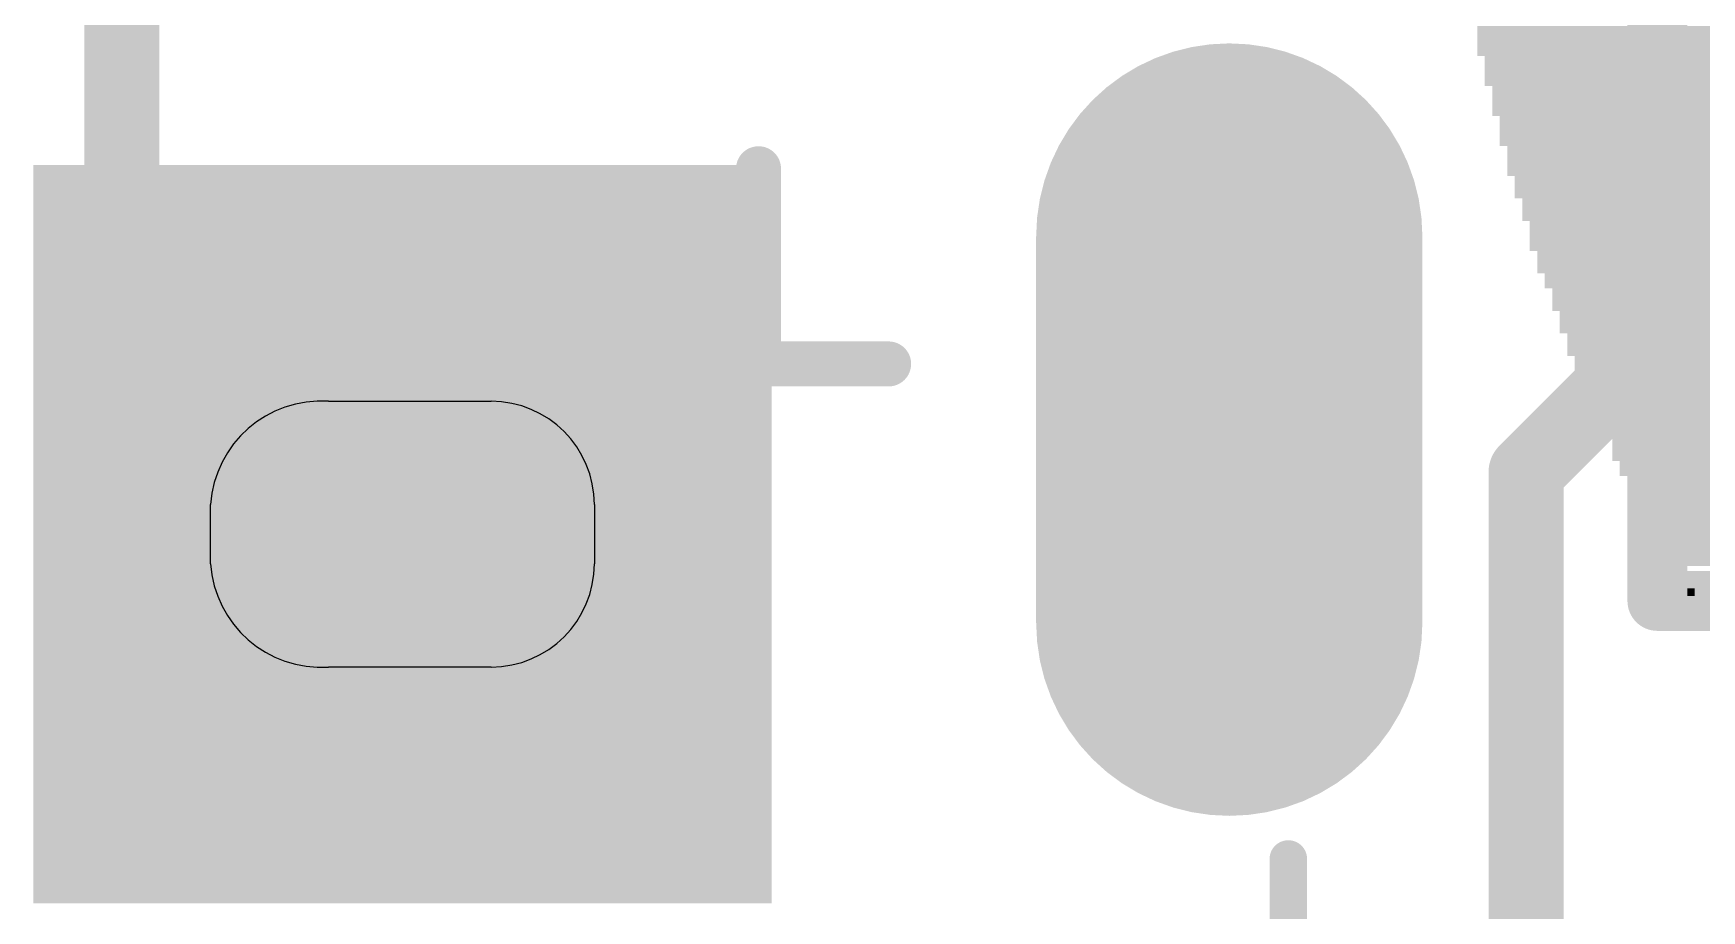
# Model space of a CAD drawing. Extents: x -4.5 to 52.1, y -1.8 to 26.3.
# Drawn here: x 1.29 to 6.94, y 13.75 to 16.73 of the extents above; entities that cross this region are included whole.
import ezdxf

# ---------------------------------------------------------------- set-up
doc = ezdxf.new("R2010")
doc.units = 0
for name, color, linetype in [('1', 12, 'CONTINUOUS'), ('16', 132, 'CONTINUOUS'), ('17', 110, 'CONTINUOUS'), ('20', 53, 'CONTINUOUS'), ('21', 40, 'CONTINUOUS'), ('22', 6, 'CONTINUOUS'), ('25', 253, 'CONTINUOUS')]:
    doc.layers.add(name, color=color, linetype=linetype)

# ---------------------------------------------------------------- blocks, each defined once
blk = doc.blocks.new('RECT')
blk.add_solid([(-0.5, -0.5), (0.5, -0.5), (-0.5, 0.5), (0.5, 0.5)])
blk = doc.blocks.new('OFFSETP100')
at = {"const_width": 1}
blk.add_lwpolyline([(0, 0), (1, 0)], dxfattribs=at)
at = {"const_width": 0.5}
for points in [[(0, 0.25, 1), (0, -0.25)], [(1, -0.25, 1), (1, 0.25)]]:
    blk.add_lwpolyline(points, format="xyb", dxfattribs=at)
blk = doc.blocks.new('SQUAREP')
blk.add_solid([(-0.5, -0.5), (0.5, -0.5), (-0.5, 0.5), (0.5, 0.5)])

msp = doc.modelspace()

# ---------------------------------------------------------------- linework, layer by layer
at = {"layer": '1', "const_width": 0.254}
for points in [[(1.595, 17.359), (1.595, 15.03)], [(1.595, 15.03), (2.545, 15.03)]]:
    msp.add_lwpolyline(points, dxfattribs=at)
at = {"layer": '1', "const_width": 0.127}
for points in [[(1.595, 15.0935, 1), (1.595, 14.9665)], [(2.545, 14.9665, 1), (2.545, 15.0935)], [(1.5315, 15.03, 1), (1.6585, 15.03)]]:
    msp.add_lwpolyline(points, format="xyb", dxfattribs=at)
at = {"layer": '16', "const_width": 0.254}
for points in [[(8.636, 17.526), (6.35, 15.24)], [(6.35, 15.24), (6.35, 4.191)]]:
    msp.add_lwpolyline(points, dxfattribs=at)
at = {"layer": '16', "const_width": 0.127}
for points in [[(6.4135, 15.24, 1), (6.2865, 15.24)], [(6.3051, 15.2849, 1), (6.3949, 15.1951)]]:
    msp.add_lwpolyline(points, format="xyb", dxfattribs=at)
at = {"layer": '20'}
for p, q in [((2.295, 15.48), (2.845, 15.48)), ((1.895, 14.93), (1.895, 15.13)), ((3.195, 15.13), (3.195, 14.93)), ((2.845, 14.58), (2.295, 14.58))]:
    msp.add_line(p, q, dxfattribs=at)
for centre, radius, start, end in [((2.27, 15.105), 0.3758, 86.1859, 176.1859), ((2.845, 15.13), 0.35, 0, 90), ((2.27, 14.955), 0.3758, 183.8141, 273.8141), ((2.845, 14.93), 0.35, 270, 0)]:
    msp.add_arc(centre, radius, start, end, dxfattribs=at)
at = {"layer": '21'}
for points, const_width in [([(6.795, 14.804), (6.795, 18.804)], 0.2032), ([(7.645, 14.804), (6.795, 14.804)], 0.2032), ([(5.545, 13.93), (5.545, 13.13)], 0.127)]:
    msp.add_lwpolyline(points, dxfattribs=dict(at, const_width=const_width))
for points, const_width in [([(6.795, 14.8548, 1), (6.795, 14.7532)], 0.1016), ([(6.7442, 14.804, 1), (6.8458, 14.804)], 0.1016), ([(5.5767, 13.93, 1), (5.5133, 13.93)], 0.0635)]:
    msp.add_lwpolyline(points, format="xyb", dxfattribs=dict(at, const_width=const_width))
at = {"layer": '25', "const_width": 0.1524}
for points in [[(3.7508, 16.2674), (3.7508, 15.6064)], [(3.7508, 15.6064), (4.1914, 15.6064)]]:
    msp.add_lwpolyline(points, dxfattribs=at)
at = {"layer": '25', "const_width": 0.0762}
for points in [[(3.7889, 16.2674, 1), (3.7127, 16.2674)], [(3.7508, 15.6445, 1), (3.7508, 15.5683)], [(4.1914, 15.5683, 1), (4.1914, 15.6445)], [(3.7127, 15.6064, 1), (3.7889, 15.6064)]]:
    msp.add_lwpolyline(points, format="xyb", dxfattribs=at)

# ---------------------------------------------------------------- block references
at = {"layer": '17', "xscale": 1.308, "yscale": 1.308, "rotation": 90}
msp.add_blockref('OFFSETP100', (5.345, 14.73), dxfattribs=at)
msp.add_blockref('OFFSETP100', (5.345, 14.73), dxfattribs=at)
at = {"layer": '17', "xscale": 2.5, "yscale": 2.5}
msp.add_blockref('SQUAREP', (2.545, 15.03), dxfattribs=at)
msp.add_blockref('SQUAREP', (2.545, 15.03), dxfattribs=at)
at = {"layer": '22', "yscale": 0.0254, "rotation": 180}
for p, xscale in [((7.5946, 16.7386), 2.8194), ((7.6073, 16.7132), 2.8448), ((7.62, 16.6878), 2.8702), ((7.62, 16.6624), 2.8702), ((7.6454, 16.637), 2.8702), ((6.8199, 16.6116), 1.2192), ((6.7945, 16.5862), 1.1684), ((6.7818, 16.5608), 1.143), ((6.7691, 16.5354), 1.0668), ((6.7564, 16.51), 1.0414), ((6.7564, 16.4846), 1.0414), ((6.7437, 16.4592), 1.016), ((6.7564, 16.4338), 0.9906), ((6.7437, 16.4084), 0.9652), ((6.7437, 16.383), 0.9652), ((6.7437, 16.3576), 0.9652), ((6.7437, 16.3322), 0.9144), ((6.7437, 16.3068), 0.9144), ((6.7437, 16.2814), 0.9144), ((6.7437, 16.256), 0.9144), ((6.7691, 16.2306), 0.9144), ((6.7691, 16.2052), 0.9144), ((6.7691, 16.1798), 0.9144), ((6.7945, 16.1544), 0.9144), ((6.7945, 16.129), 0.9144), ((6.8072, 16.1036), 0.9398), ((6.8199, 16.0782), 0.9144), ((6.8326, 16.0528), 0.9398), ((6.858, 16.0274), 0.9906), ((6.8707, 16.002), 1.016), ((6.9088, 15.9766), 1.0414), ((7.0104, 15.9512), 1.2446), ((7.0231, 15.9258), 1.27), ((7.0485, 15.9004), 1.27), ((7.0612, 15.875), 1.2954), ((7.0866, 15.8496), 1.2954), ((7.0993, 15.8242), 1.3208), ((7.112, 15.7988), 1.3462), ((7.1374, 15.7734), 1.3462), ((7.1501, 15.748), 1.3716), ((7.1628, 15.7226), 1.397), ((7.1882, 15.6972), 1.397), ((7.2009, 15.6718), 1.4224), ((7.2136, 15.6464), 1.4478), ((7.239, 15.621), 1.4478), ((7.2517, 15.5956), 1.4732), ((7.2771, 15.5702), 1.4732), ((7.2898, 15.5448), 1.4986), ((7.3152, 15.5194), 1.4986), ((7.3279, 15.494), 1.524), ((7.3533, 15.4686), 1.5748), ((7.3787, 15.4432), 1.5748), ((7.3914, 15.4178), 1.6002), ((7.4168, 15.3924), 1.6002), ((7.4295, 15.367), 1.6256), ((7.4549, 15.3416), 1.6256), ((7.4676, 15.3162), 1.651), ((7.4803, 15.2908), 1.6764), ((7.5184, 15.2654), 1.7018), ((7.5311, 15.24), 1.7272), ((7.5565, 15.2146), 1.7272), ((7.5692, 15.1892), 1.7526), ((7.5946, 15.1638), 1.7526), ((7.6073, 15.1384), 1.778), ((7.6454, 15.113), 1.8034), ((7.6581, 15.0876), 1.8288), ((7.6835, 15.0622), 1.8288), ((7.6962, 15.0368), 1.8542), ((7.7216, 15.0114), 1.8542), ((7.7597, 14.986), 1.8796), ((7.7724, 14.9606), 1.905), ((7.8232, 14.9352), 1.8542), ((6.9088, 14.8336), 0.0254), ((7.8994, 14.8082), 2.0066), ((7.9248, 14.7828), 2.0066)]:
    msp.add_blockref('RECT', p, dxfattribs=dict(at, xscale=xscale))

doc.saveas('drawing.dxf')
